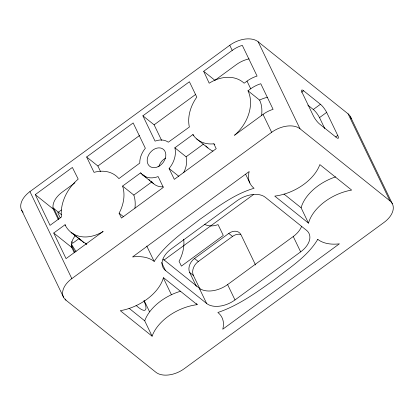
<?xml version="1.0" encoding="UTF-8"?>
<svg xmlns="http://www.w3.org/2000/svg" width="414" height="414" viewBox="0 0 414 414"><rect width="100%" height="100%" fill="white"/><g stroke="black" fill="none" stroke-linecap="round" stroke-linejoin="round"><path stroke-width="0.62" d="M261.57 115.604C262.248 110.393 261.953 104.887 259.614 100.1L247.991 90.785L250.703 88.798A21.782 13.558 -25.7 0 1 260.773 83.731L273.09 109.332A21.782 13.558 -25.7 0 0 263.019 114.393L234.479 135.295A36.479 27.36 -51.3 0 0 247.991 90.785M154.168 261.436C165.786 243.991 183.593 231.943 199.931 219.306C216.957 207.502 233.894 194.161 254.077 188.277A36.297 22.594 -25.7 0 1 249.187 171.541L132.558 256.939A36.297 22.594 -25.7 0 1 154.168 261.436L146.779 246.076M23.117 212.284A21.782 13.558 -25.7 0 1 29.948 191.594L229.76 45.281A21.782 13.558 -25.7 0 1 258.129 41.752L348.055 113.824A21.782 13.558 -25.7 0 1 351.222 118.906M35.262 194.627L72.372 167.453L78.199 179.117A37.897 28.421 -51.3 0 0 61.463 216.983L50.047 225.34L35.262 194.627L53.251 209.044L58.276 219.477M86.645 156.999L133.163 122.937L145.35 148.253A19.546 14.661 -51.3 0 0 139.766 163.106L118.896 178.625A35.749 26.812 -51.3 0 0 94.035 172.359L86.645 156.999L97.885 166.009L100.623 171.696M142.887 115.816L189.405 81.755L196.8 97.114A35.749 26.812 -51.3 0 0 189.358 127.031L168.312 142.204A19.546 14.661 -51.3 0 0 155.074 141.138L142.887 115.816L154.127 124.826L161.605 140.362M203.678 71.301L232.223 50.399A21.782 13.558 -25.7 0 1 242.293 45.338L257.078 76.052A21.782 13.558 -25.7 0 0 247.008 81.118L244.151 83.209A37.897 28.421 -51.3 0 0 209.194 83.198L203.678 71.301L214.918 80.311L236.327 64.636A21.782 13.558 -25.7 0 1 249.078 58.866M74.95 182.807L62.203 192.137A21.782 13.558 -25.7 0 0 53.251 209.044M97.885 166.009L139.673 135.414M154.127 124.826L195.491 94.542M61.355 210.001L57.748 212.641L60.258 217.857M53.742 233.02L65.019 224.766A36.479 27.36 -51.3 0 0 103.169 231.447L66.064 258.615L53.742 233.02L71.731 247.437L74.251 252.675M122.585 186.072L140.61 172.876A22.082 16.56 -51.3 0 0 158.122 176.566L163.333 187.392L121.442 218.064L119.103 213.205A35.34 26.506 -51.3 0 0 122.585 186.072L133.826 195.082A35.34 26.506 -51.3 0 1 134.938 208.216M213.867 143.813L216.206 148.678L174.315 179.35L169.103 168.524A22.082 16.56 -51.3 0 0 174.863 147.793L192.888 134.591A35.34 26.506 -51.3 0 0 213.867 143.813L214.845 144.6M133.826 195.082L151.85 181.886A22.082 16.56 -51.3 0 0 163.09 186.874M183.609 172.69A22.082 16.56 -51.3 0 0 186.103 156.802L203.616 143.979M79.276 238.417L72.528 243.36L71.689 241.621M301.542 92.25L303.581 90.759L320.441 104.271A7.261 1.625 53.8 0 1 326.651 112.391L337.741 135.43A7.261 1.625 53.8 0 1 336.458 137.546L319.592 124.034A7.261 1.625 53.8 0 1 313.382 115.91L302.298 92.871A7.261 1.625 53.8 0 1 303.581 90.759M65.945 300.176A21.782 13.558 -25.7 0 1 71.829 278.627L271.646 132.314A21.782 13.558 -25.7 0 1 300.015 128.78L389.941 200.852A21.782 13.558 -25.7 0 1 384.052 222.406L184.24 368.719A21.782 13.558 -25.7 0 1 155.871 372.248L65.945 300.176L65.386 299.017M307.85 105.125L313.305 109.498L320.441 104.271M324.783 128.563L319.515 117.617L326.651 112.391M163.939 260.137L253.503 194.554M335.702 136.925L337.741 135.43M196.35 286.369L189.659 272.459A10.888 8.166 -51.3 0 1 194.523 258.512L228.782 233.429A10.888 8.166 -51.3 0 1 241.041 234.836L255.541 264.97M200.097 289.37L193.405 275.46A10.888 8.166 -51.3 0 1 198.275 261.513L232.528 236.43A10.888 8.166 -51.3 0 1 240.539 234.402M163.044 259.117L199.232 288.118A21.782 13.558 -25.7 0 0 227.602 284.589L293.257 236.513A21.782 13.558 -25.7 0 0 301.537 226.593M234.992 299.948L300.647 251.872A21.782 13.558 -25.7 0 0 306.531 230.324L265.317 197.287A21.782 13.558 -25.7 0 0 236.948 200.821L171.298 248.897A21.782 13.558 -25.7 0 0 165.409 270.445L206.627 303.478A21.782 13.558 -25.7 0 0 234.992 299.948L227.602 284.589M86.837 244.069L82.966 241.874L79.923 239.095M83.918 242.521L71.11 232.394L81.035 240.26M283.988 194.062L301.102 207.781L308.497 223.136A41.069 25.564 -25.7 0 1 351.636 190.073L319.841 164.591A41.069 25.564 -25.7 0 1 274.772 196.112L308.497 223.136M192.888 134.591L193.866 135.378M196.697 138.949L207.937 147.958M174.863 147.793L186.103 156.802M169.103 168.524L178.879 176.359M228.782 233.429L232.528 236.43M140.61 172.876L141.588 173.657M142.566 174.439L145.987 177.182M148.916 179.531L149.894 180.318M150.872 181.099L151.85 181.886M142.085 174.48L153.325 183.49M194.523 258.512L198.275 261.513M119.103 213.205L123.501 216.729M189.659 272.459L193.405 275.46M197.167 304.657L163.447 277.628A41.069 25.564 -25.7 0 1 120.308 310.697L152.104 336.178A41.069 25.564 -25.7 0 1 197.167 304.657L196.624 303.519M52.914 207.709A21.782 13.558 -25.7 0 0 53.856 208.568L61.396 214.618M65.019 224.766L65.743 225.345M129.064 308.28L144.714 320.819L152.104 336.178M350.487 116.784L392.374 203.817M348.055 113.824L389.941 200.852M258.129 41.752L300.015 128.78M229.76 45.281L232.223 50.399M247.008 81.118L250.703 88.798M263.019 114.393L271.646 132.314M293.257 236.513L300.647 251.872M245.652 174.268L249.88 183.045M199.232 288.118L206.627 303.478M161.579 262.481L165.409 270.445M163.333 277.918L171.463 294.815M144.217 300.678L149.547 311.752M53.856 208.568L58.902 219.058M71.524 245.279L74.887 252.271M29.948 191.594L71.829 278.627M21.626 210.183L63.513 297.216M313.305 109.498A7.261 1.625 53.8 0 1 319.515 117.617M158.769 166.811A10.888 8.166 -51.3 0 1 165.667 158.091M143.906 300.709A28.131 6.288 53.8 0 1 136.071 305.403M76.052 251.479A28.131 6.288 53.8 0 1 71.379 243.986M85.367 243.23A28.131 6.288 53.8 0 1 86.433 244.581M301.102 207.781A41.069 25.564 -25.7 0 1 335.676 176.866M144.714 320.819A41.069 25.564 -25.7 0 1 180.654 291.213M212.941 151.1A35.34 26.506 -51.3 0 1 205.872 145.909M71.731 247.437A21.782 13.558 -25.7 0 1 75.239 235.695M259.614 100.1A21.782 13.558 -25.7 0 1 267.532 97.264M183.692 239.22A35.34 26.506 -51.3 0 1 179.055 261.255L181.394 266.114L223.286 235.442L218.074 224.616A22.082 16.56 -51.3 0 1 204.438 224.248M317.776 239.328C307.643 256.38 290.074 267.289 274.87 279.367C256.959 292.025 238.862 305.418 217.867 312.487A36.297 22.594 -25.7 0 1 222.753 329.228L339.382 243.825A36.297 22.594 -25.7 0 1 317.776 239.328M158.013 166.744A10.888 8.166 -51.3 0 0 163.721 149.63A10.888 8.166 -51.3 0 0 147.777 156.947A10.888 8.166 -51.3 0 0 158.013 166.744"/></g></svg>
